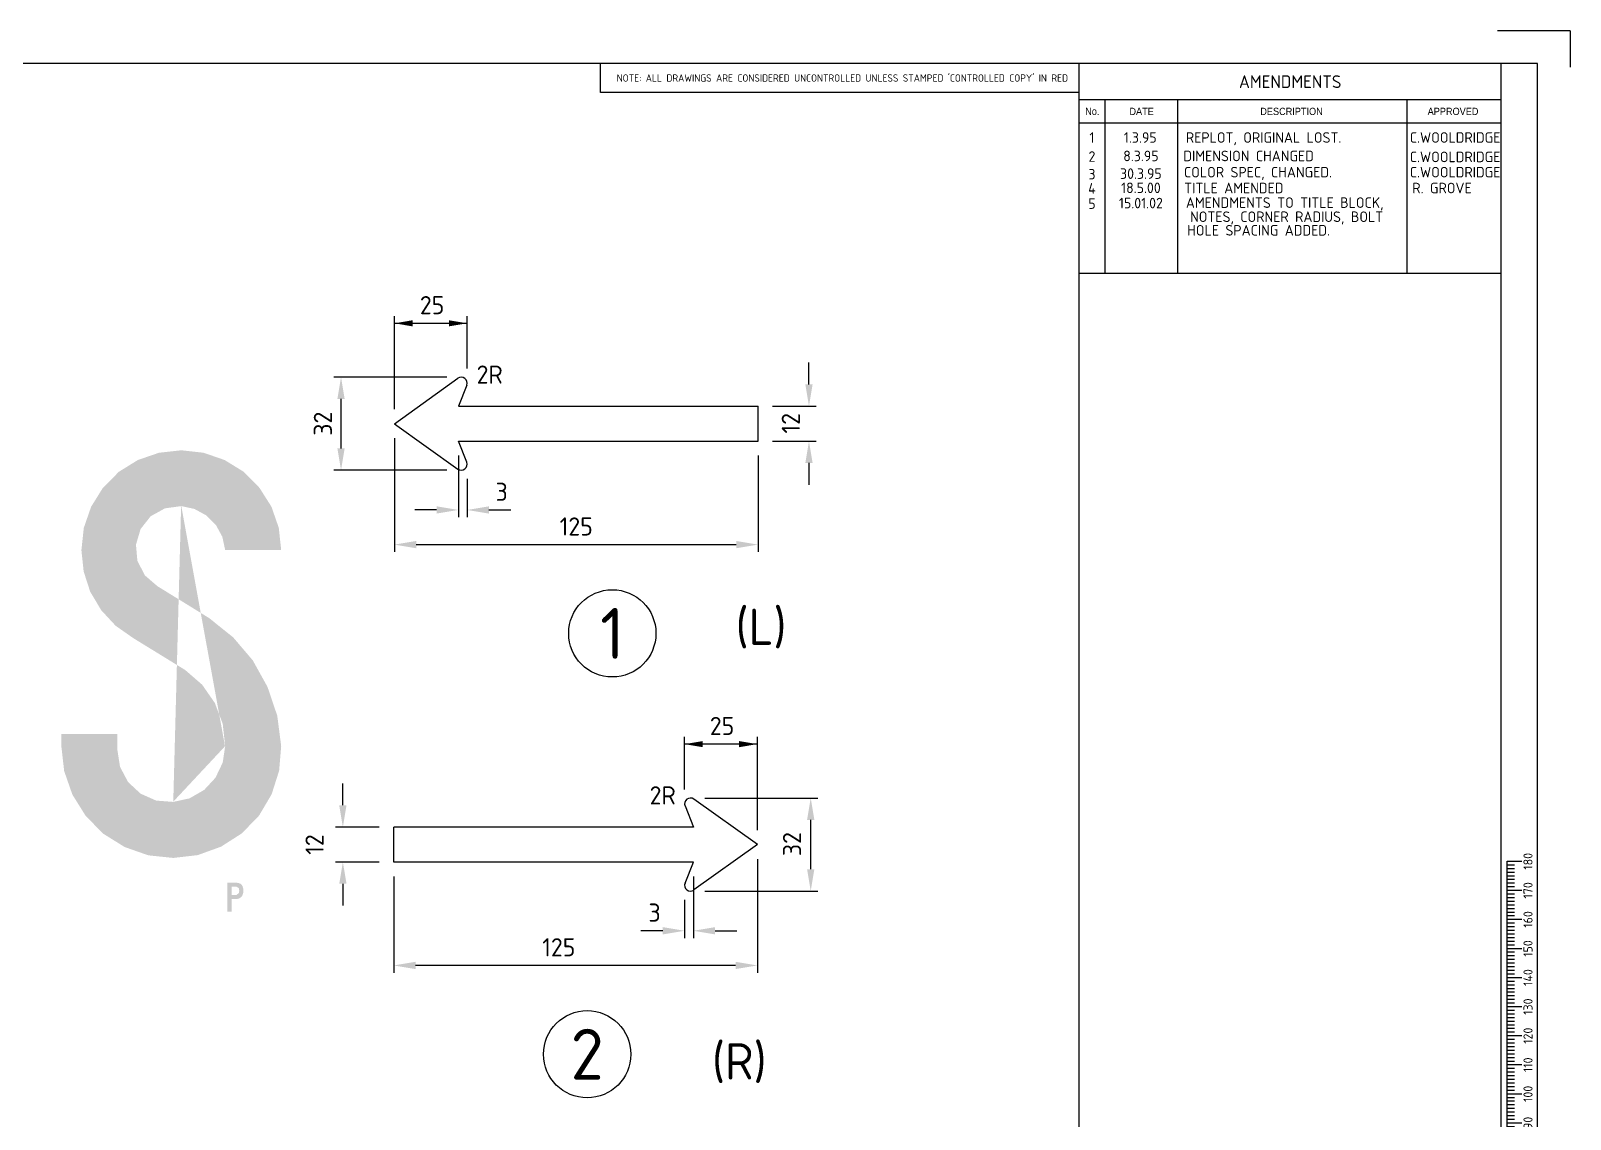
# Model space of a CAD drawing. Extents: x 0 to 1038, y -1303 to 297.
# Drawn here: x 208.3 to 420, y 147.2 to 297 of the extents above; entities that cross this region are included whole.
import ezdxf
from ezdxf.enums import TextEntityAlignment as Align

# ---------------------------------------------------------------- set-up
doc = ezdxf.new("R2010")
doc.units = 0
doc.linetypes.add('CENTERX2', pattern=[101.6, 63.5, -12.7, 12.7, -12.7])
doc.layers.get('0').update_dxf_attribs({"linetype": 'CONTINUOUS'})
for name, color, linetype in [('GREEN', 84, 'CONTINUOUS'), ('L18', 4, 'CONTINUOUS'), ('L25', 1, 'CONTINUOUS'), ('L35', 3, 'CONTINUOUS'), ('T25', 1, 'CONTINUOUS'), ('T35', 3, 'CONTINUOUS'), ('T50', 7, 'CONTINUOUS'), ('TBLK18', 4, 'CONTINUOUS'), ('TBLK25', 1, 'CONTINUOUS'), ('TBLK35', 3, 'CONTINUOUS'), ('TBLK50', 7, 'CONTINUOUS')]:
    doc.layers.add(name, color=color, linetype=linetype)
doc.styles.add('HELV', font='helv')
doc.styles.add('HELVL', font='helvl', dxfattribs={"width": 0.8})
doc.styles.add('ISO', font='iso3098b.shx')

# ---------------------------------------------------------------- blocks, each defined once
blk = doc.blocks.new('A3BBLK')
at = {"layer": 'TBLK25'}
for q in [(410, 297), (420, 292)]:
    blk.add_line((420, 297), q, dxfattribs=at)
at = {"layer": 'TBLK50'}
for p, q in [((415.5, 292.5), (13, 292.5)), ((352.5, 4.5), (352.5, 292.5)), ((415.5, 4.5), (415.5, 292.5))]:
    blk.add_line(p, q, dxfattribs=at)
blk = doc.blocks.new('A3_IN_VTBLK')
at = {"layer": 'TBLK35'}
for p, q in [((286.67, 288.5), (286.67, 292.5)), ((410.5, 57), (410.5, 292.5)), ((352.5, 288.5), (286.67, 288.5))]:
    blk.add_line(p, q, dxfattribs=at)
blk.add_blockref('A3BBLK', (0, 0))
at = {"color": 4, "style": 'ISO'}
for tag, p in [('MR_DIRECTORATE', (387.63, 68.74)), ('STREET_NAME', (387.63, 62.22)), ('SUBURB_&_POSTCODE', (387.63, 59.22))]:
    blk.add_attdef(tag, text='', height=1.5, dxfattribs=at).set_placement(p, align=Align.CENTER)
at = {"color": 1, "style": 'ISO'}
blk.add_attdef('MR_BRANCH', text='', height=2, dxfattribs=at).set_placement((387.63, 65.34), align=Align.CENTER)
for tag, p in [('FILE_NUMBER', (374.52, 53.49)), ('DESIGNED_/_DRAWN', (374.52, 48.49)), ('VERIFIED', (374.52, 43.49)), ('APPROVED', (374.52, 38.49))]:
    blk.add_attdef(tag, p, '', height=2, dxfattribs=at)
at = {"layer": 'T25', "style": 'ISO'}
blk.add_attdef('LOCAL_AUTHORITY', (370.48, 16.73), '', height=1.25, dxfattribs=at)
at = {"layer": 'TBLK18', "style": 'ISO'}
blk.add_text("NOTE: ALL DRAWINGS ARE CONSIDERED UNCONTROLLED UNLESS STAMPED 'CONTROLLED COPY' IN RED", height=1, dxfattribs=at).set_placement((319.92, 290), align=Align.CENTER)
at = {"layer": 'TBLK25', "style": 'ISO'}
for tag, p in [('ROAD_SECTION', (384.5, 29.16)), ('SLK', (384.5, 26.11)), ('CHAINAGE', (384.5, 19.21)), ('DRG_TYPE_03', (360.51, 11.5)), ('DRG_TYPE_02', (360.51, 8.36)), ('DRG_TYPE_01', (360.3, 5.42))]:
    blk.add_attdef(tag, text='', height=1.75, dxfattribs=at).set_placement(p, align=Align.CENTER)
at = {"layer": 'TBLK35', "style": 'ISO', "width": 0.9}
for tag, p in [('ROAD_PROJECT&NUMBER', (384.5, 32.23)), ('DRAWING_DESCRIPTION', (384.5, 22.29))]:
    blk.add_attdef(tag, text='', height=2.5, dxfattribs=at).set_placement(p, align=Align.CENTER)
at = {"layer": 'TBLK50', "style": 'ISO'}
blk.add_attdef('DRG_NUMBER', (372.72, 6.02), '', height=5, dxfattribs=at)
blk = doc.blocks.new('A25')
at = {"color": 1, "linetype": 'ByBlock'}
blk.add_solid([(2.5, 0.42), (2.5, -0.42), (0, 0)], dxfattribs=at)
blk = doc.blocks.new('SCA2_5_3')
at = {"layer": 'L18'}
for p, q in [((-4.15, 86), (-2.15, 86)), ((-4.15, 14), (-4.15, 86)), ((-4.15, 85.5), (-3.15, 85.5)), ((-4.15, 85), (-3.15, 85)), ((-4.15, 84.5), (-3.15, 84.5)), ((-4.15, 84), (-3.15, 84)), ((-4.15, 83.5), (-3.15, 83.5)), ((-4.15, 83), (-3.15, 83)), ((-4.15, 82.5), (-3.15, 82.5)), ((-4.15, 82), (-2.15, 82)), ((-4.15, 81.5), (-3.15, 81.5)), ((-4.15, 81), (-3.15, 81)), ((-4.15, 80.5), (-3.15, 80.5)), ((-4.15, 80), (-3.15, 80)), ((-4.15, 79.5), (-3.15, 79.5)), ((-4.15, 79), (-3.15, 79)), ((-4.15, 78.5), (-3.15, 78.5)), ((-4.15, 78), (-2.15, 78)), ((-4.15, 77.5), (-3.15, 77.5)), ((-4.15, 77), (-3.15, 77)), ((-4.15, 76.5), (-3.15, 76.5)), ((-4.15, 76), (-3.15, 76)), ((-4.15, 75.5), (-3.15, 75.5)), ((-4.15, 75), (-3.15, 75)), ((-4.15, 74.5), (-3.15, 74.5)), ((-4.15, 74), (-2.15, 74)), ((-4.15, 73.5), (-3.15, 73.5)), ((-4.15, 73), (-3.15, 73)), ((-4.15, 72.5), (-3.15, 72.5)), ((-4.15, 72), (-3.15, 72)), ((-4.15, 71.5), (-3.15, 71.5)), ((-4.15, 71), (-3.15, 71)), ((-4.15, 70.5), (-3.15, 70.5)), ((-4.15, 70), (-2.15, 70)), ((-4.15, 69.5), (-3.15, 69.5)), ((-4.15, 69), (-3.15, 69)), ((-4.15, 68.5), (-3.15, 68.5)), ((-4.15, 68), (-3.15, 68)), ((-4.15, 67.5), (-3.15, 67.5)), ((-4.15, 67), (-3.15, 67)), ((-4.15, 66.5), (-3.15, 66.5)), ((-4.15, 66), (-2.15, 66)), ((-4.15, 65.5), (-3.15, 65.5)), ((-4.15, 65), (-3.15, 65)), ((-4.15, 64.5), (-3.15, 64.5)), ((-4.15, 64), (-3.15, 64)), ((-4.15, 63.5), (-3.15, 63.5)), ((-4.15, 63), (-3.15, 63)), ((-4.15, 62.5), (-3.15, 62.5)), ((-4.15, 62), (-2.15, 62)), ((-4.15, 61.5), (-3.15, 61.5)), ((-4.15, 61), (-3.15, 61)), ((-4.15, 60.5), (-3.15, 60.5)), ((-4.15, 60), (-3.15, 60)), ((-4.15, 59.5), (-3.15, 59.5)), ((-4.15, 59), (-3.15, 59)), ((-4.15, 58.5), (-3.15, 58.5)), ((-4.15, 58), (-2.15, 58)), ((-4.15, 57.5), (-3.15, 57.5)), ((-4.15, 57), (-3.15, 57)), ((-4.15, 56.5), (-3.15, 56.5)), ((-4.15, 56), (-3.15, 56)), ((-4.15, 55.5), (-3.15, 55.5)), ((-4.15, 55), (-3.15, 55)), ((-4.15, 54.5), (-3.15, 54.5)), ((-4.15, 54), (-2.15, 54)), ((-4.15, 53.5), (-3.15, 53.5)), ((-4.15, 53), (-3.15, 53)), ((-4.15, 52.5), (-3.15, 52.5)), ((-4.15, 52), (-3.15, 52)), ((-4.15, 51.5), (-3.15, 51.5)), ((-4.15, 51), (-3.15, 51)), ((-4.15, 50.5), (-3.15, 50.5)), ((-4.15, 50), (-2.15, 50)), ((-4.15, 49.5), (-3.15, 49.5)), ((-4.15, 49), (-3.15, 49)), ((-4.15, 48.5), (-3.15, 48.5)), ((-4.15, 48), (-3.15, 48)), ((-4.15, 47.5), (-3.15, 47.5)), ((-4.15, 47), (-3.15, 47)), ((-4.15, 46.5), (-3.15, 46.5)), ((-4.15, 46), (-2.15, 46)), ((-4.15, 45.5), (-3.15, 45.5)), ((-4.15, 45), (-3.15, 45)), ((-4.15, 44.5), (-3.15, 44.5)), ((-4.15, 44), (-3.15, 44)), ((-4.15, 43.5), (-3.15, 43.5)), ((-4.15, 43), (-3.15, 43)), ((-4.15, 42.5), (-3.15, 42.5)), ((-4.15, 42), (-2.15, 42)), ((-4.15, 41.5), (-3.15, 41.5)), ((-4.15, 41), (-3.15, 41)), ((-4.15, 40.5), (-3.15, 40.5)), ((-4.15, 40), (-3.15, 40)), ((-4.15, 39.5), (-3.15, 39.5)), ((-4.15, 39), (-3.15, 39)), ((-4.15, 38.5), (-3.15, 38.5)), ((-4.15, 38), (-2.15, 38)), ((-4.15, 37.5), (-3.15, 37.5)), ((-4.15, 37), (-3.15, 37)), ((-4.15, 36.5), (-3.15, 36.5)), ((-4.15, 36), (-3.15, 36)), ((-4.15, 35.5), (-3.15, 35.5)), ((-4.15, 35), (-3.15, 35)), ((-4.15, 34.5), (-3.15, 34.5)), ((-4.15, 34), (-2.15, 34)), ((-4.15, 33.5), (-3.15, 33.5)), ((-4.15, 33), (-3.15, 33)), ((-4.15, 32.5), (-3.15, 32.5)), ((-4.15, 32), (-3.15, 32)), ((-4.15, 31.5), (-3.15, 31.5)), ((-4.15, 31), (-3.15, 31)), ((-4.15, 30.5), (-3.15, 30.5)), ((-4.15, 30), (-2.15, 30)), ((-4.15, 29.5), (-3.15, 29.5)), ((-4.15, 29), (-3.15, 29)), ((-4.15, 28.5), (-3.15, 28.5)), ((-4.15, 28), (-3.15, 28)), ((-4.15, 27.5), (-3.15, 27.5)), ((-4.15, 27), (-3.15, 27)), ((-4.15, 26.5), (-3.15, 26.5)), ((-4.15, 26), (-2.15, 26)), ((-4.15, 25.5), (-3.15, 25.5)), ((-4.15, 25), (-3.15, 25)), ((-4.15, 24.5), (-3.15, 24.5)), ((-4.15, 24), (-3.15, 24)), ((-4.15, 23.5), (-3.15, 23.5)), ((-4.15, 23), (-3.15, 23)), ((-4.15, 22.5), (-3.15, 22.5)), ((-4.15, 22), (-2.15, 22)), ((-4.15, 21.5), (-3.15, 21.5)), ((-4.15, 21), (-3.15, 21)), ((-4.15, 20.5), (-3.15, 20.5)), ((-4.15, 20), (-3.15, 20)), ((-4.15, 19.5), (-3.15, 19.5)), ((-4.15, 19), (-3.15, 19)), ((-4.15, 18.5), (-3.15, 18.5)), ((-4.15, 18), (-2.15, 18)), ((-4.15, 17.5), (-3.15, 17.5)), ((-4.15, 17), (-3.15, 17)), ((-4.15, 16.5), (-3.15, 16.5)), ((-4.15, 16), (-3.15, 16)), ((-4.15, 15.5), (-3.15, 15.5)), ((-4.15, 15), (-3.15, 15)), ((-4.15, 14.5), (-3.15, 14.5)), ((-4.15, 14), (-2.15, 14))]:
    blk.add_line(p, q, dxfattribs=at)
at = {"layer": 'L18', "style": 'ISO'}
for s, p in [('180', (-0.68, 85.98)), ('170', (-0.68, 81.98)), ('160', (-0.68, 77.98)), ('150', (-0.68, 73.98)), ('140', (-0.68, 69.98)), ('130', (-0.68, 65.98)), ('120', (-0.68, 61.98)), ('110', (-0.68, 57.98)), ('100', (-0.68, 53.98)), ('90', (-0.68, 49.98)), ('80', (-0.68, 45.98)), ('70', (-0.68, 41.98)), ('60', (-0.68, 37.98)), ('50', (-0.68, 33.98)), ('40', (-0.68, 29.98)), ('30', (-0.68, 25.98)), ('20', (-0.68, 21.98)), ('10mm', (-0.68, 17.98)), ('0', (-0.68, 14))]:
    blk.add_text(s, height=1.25, rotation=90, dxfattribs=at).set_placement(p, align=Align.CENTER)
at = {"layer": 'L18', "style": 'HELV', "width": 0.85}
blk.add_text('1:2.5', height=1.5, rotation=90, dxfattribs=at).set_placement((-1.99, 11.95), align=Align.RIGHT)

msp = doc.modelspace()

# ---------------------------------------------------------------- hatches: boundary and pattern name
at = {"layer": 'GREEN'}
h = msp.add_hatch(color=256, dxfattribs=at)
h.paths.add_polyline_path([(222.4, 213.43), (222.43, 213.43)], flags=17)
h.paths.add_polyline_path([(212.53, 200.23), (212.53, 198.58), (212.92, 195.15), (214.05, 191.9), (215.88, 188.97), (218.3, 186.52), (221.24, 184.69), (224.49, 183.55), (227.92, 183.19), (231.29, 183.58), (234.49, 184.74), (237.35, 186.57), (239.72, 189.02), (241.45, 191.96), (242.48, 195.2), (242.76, 198.58), (242.22, 202.76), (240.88, 206.72), (238.85, 210.38), (236.14, 213.56), (232.87, 216.18), (225.73, 220.59), (224.03, 222.06), (222.99, 224.05), (222.79, 226.29), (223.43, 228.45), (224.82, 230.21), (226.78, 231.29), (229.03, 231.6), (230.83, 231.21), (232.48, 230.31), (233.79, 228.99), (234.67, 227.37), (235.06, 225.54), (242.76, 225.54), (242.43, 228.61), (241.42, 231.52), (239.77, 234.12), (237.61, 236.32), (234.98, 237.94), (232.09, 238.94), (229.03, 239.28), (225.96, 238.94), (223.05, 237.94), (220.44, 236.32), (218.25, 234.12), (216.63, 231.52), (215.62, 228.61), (215.29, 225.54), (215.6, 222.6), (216.5, 219.82), (218.02, 217.27), (220, 215.13), (222.43, 213.43), (229.57, 209.04), (231.89, 207.03), (233.64, 204.51), (234.72, 201.65), (235.06, 198.58), (234.72, 196.31), (233.72, 194.22), (232.17, 192.55), (230.16, 191.39), (227.92, 190.9), (225.57, 191.08), (223.43, 192.03), (221.71, 193.63), (220.6, 195.72), (220.24, 198.04), (220.24, 200.23)])
h.paths.add_polyline_path([(225.7, 220.59), (225.73, 220.59)], flags=16)
edge = h.paths.add_edge_path(flags=16)
edge.add_line((227.92, 190.9), (227.89, 190.9))
edge.add_line((235.06, 198.58), (235.03, 198.58))
edge.add_line((229.03, 231.6), (229, 231.6))
h = msp.add_hatch(color=256, dxfattribs=at)
h.paths.add_polyline_path([(222.4, 213.43), (222.43, 213.43)], flags=17)
h.paths.add_polyline_path([(212.53, 200.23), (212.53, 198.58), (212.92, 195.15), (214.05, 191.9), (215.88, 188.97), (218.3, 186.52), (221.24, 184.69), (224.49, 183.55), (227.92, 183.19), (231.29, 183.58), (234.49, 184.74), (237.35, 186.57), (239.72, 189.02), (241.45, 191.96), (242.48, 195.2), (242.76, 198.58), (242.22, 202.76), (240.88, 206.72), (238.85, 210.38), (236.14, 213.56), (232.87, 216.18), (225.73, 220.59), (224.03, 222.06), (222.99, 224.05), (222.79, 226.29), (223.43, 228.45), (224.82, 230.21), (226.78, 231.29), (229.03, 231.6), (230.83, 231.21), (232.48, 230.31), (233.79, 228.99), (234.67, 227.37), (235.06, 225.54), (242.76, 225.54), (242.43, 228.61), (241.42, 231.52), (239.77, 234.12), (237.61, 236.32), (234.98, 237.94), (232.09, 238.94), (229.03, 239.28), (225.96, 238.94), (223.05, 237.94), (220.44, 236.32), (218.25, 234.12), (216.63, 231.52), (215.62, 228.61), (215.29, 225.54), (215.6, 222.6), (216.5, 219.82), (218.02, 217.27), (220, 215.13), (222.43, 213.43), (229.57, 209.04), (231.89, 207.03), (233.64, 204.51), (234.72, 201.65), (235.06, 198.58), (234.72, 196.31), (233.72, 194.22), (232.17, 192.55), (230.16, 191.39), (227.92, 190.9), (225.57, 191.08), (223.43, 192.03), (221.71, 193.63), (220.6, 195.72), (220.24, 198.04), (220.24, 200.23)])
h.paths.add_polyline_path([(225.7, 220.59), (225.73, 220.59)], flags=16)
edge = h.paths.add_edge_path(flags=16)
edge.add_line((227.92, 190.9), (227.89, 190.9))
edge.add_line((235.06, 198.58), (235.03, 198.58))
edge.add_line((229.03, 231.6), (229, 231.6))
at = {"layer": 'TBLK25', "linetype": 'CENTERX2'}
h = msp.add_hatch(color=256, dxfattribs=at)
h.paths.add_polyline_path([(236.62, 179.23), (236.55, 179.23)], flags=0)
edge = h.paths.add_edge_path(flags=16)
edge.add_line((235.93, 178.1), (235.93, 179.23))
edge.add_line((235.93, 179.23), (236.62, 179.23))
edge.add_line((236.93, 179.04), (236.62, 179.23))
edge.add_line((236.93, 179.04), (236.99, 178.66))
edge.add_line((236.99, 178.66), (236.93, 178.35))
edge.add_line((236.93, 178.35), (236.62, 178.1))
edge.add_line((236.62, 178.1), (235.93, 178.1))
h.paths.add_polyline_path([(236.55, 179.79), (236.62, 179.79)], flags=16)
edge = h.paths.add_edge_path()
edge.add_line((235.93, 175.78), (235.36, 175.78))
edge.add_line((235.36, 175.78), (235.36, 179.79))
edge.add_line((235.36, 179.79), (236.62, 179.79))
edge.add_line((236.93, 179.73), (236.62, 179.79))
edge.add_line((236.93, 179.73), (237.24, 179.6))
edge.add_line((237.24, 179.6), (237.43, 179.35))
edge.add_line((237.43, 179.35), (237.56, 178.91))
edge.add_line((237.56, 178.91), (237.56, 178.47))
edge.add_line((237.56, 178.47), (237.43, 178.03))
edge.add_line((237.43, 178.03), (237.24, 177.78))
edge.add_line((237.24, 177.78), (236.93, 177.59))
edge.add_line((236.93, 177.59), (236.62, 177.53))
edge.add_line((236.62, 177.53), (235.93, 177.53))
edge.add_line((235.93, 177.53), (235.93, 175.78))

# ---------------------------------------------------------------- linework, layer by layer
at = {"layer": 'L35'}
for p, q in [((258.33, 242.94), (267.06, 249.19)), ((268.27, 248.24), (267.13, 245.34)), ((267.13, 245.34), (308.33, 245.34)), ((308.33, 240.54), (308.33, 245.34)), ((258.33, 242.94), (267.06, 236.69)), ((267.13, 240.54), (308.33, 240.54)), ((268.27, 237.63), (267.13, 240.54)), ((308.23, 185.03), (299.5, 191.29)), ((298.29, 190.34), (299.43, 187.43)), ((299.43, 187.43), (258.23, 187.43)), ((258.23, 182.63), (258.23, 187.43)), ((308.23, 185.03), (299.5, 178.78)), ((299.43, 182.63), (258.23, 182.63)), ((298.29, 179.73), (299.43, 182.63))]:
    msp.add_line(p, q, dxfattribs=at)
for centre in [(288.29, 214.09), (284.83, 156.18)]:
    msp.add_circle(centre, 6, dxfattribs=at)
for centre, start, end in [((267.53, 248.54), 338.5117, 125.5884), ((267.53, 237.34), 234.4116, 21.4883), ((299.03, 190.63), 54.4116, 201.4883), ((299.03, 179.43), 158.5117, 305.5884)]:
    msp.add_arc(centre, 0.8, start, end, dxfattribs=at)
at = {"layer": 'T25'}
for p, q in [((258.33, 244.94), (258.33, 257.75)), ((258.33, 256.75), (268.33, 256.75)), ((268.33, 250.54), (268.33, 257.75)), ((315.33, 248.34), (315.33, 251.34)), ((265.53, 249.34), (249.99, 249.34)), ((250.99, 239.54), (250.99, 246.34)), ((310.33, 245.34), (316.33, 245.34)), ((258.33, 240.94), (258.33, 225.3)), ((310.33, 240.54), (316.33, 240.54)), ((267.13, 238.54), (267.13, 230.07)), ((308.33, 238.54), (308.33, 225.3)), ((315.33, 237.54), (315.33, 234.54)), ((265.53, 236.54), (249.99, 236.54)), ((268.33, 235.34), (268.33, 230.07)), ((264.13, 231.07), (261.13, 231.07)), ((271.33, 231.07), (274.33, 231.07)), ((261.33, 226.3), (305.33, 226.3)), ((298.23, 192.63), (298.23, 199.85)), ((308.23, 187.03), (308.23, 199.85)), ((308.23, 198.85), (298.23, 198.85)), ((251.24, 190.43), (251.24, 193.43)), ((301.03, 191.43), (316.57, 191.43)), ((315.57, 181.63), (315.57, 188.43)), ((256.23, 187.43), (250.24, 187.43)), ((256.23, 182.63), (250.24, 182.63)), ((308.23, 183.03), (308.23, 167.4)), ((258.23, 180.63), (258.23, 167.4)), ((299.43, 180.63), (299.43, 172.17)), ((251.24, 179.63), (251.24, 176.63)), ((301.03, 178.63), (316.57, 178.63)), ((298.23, 177.43), (298.23, 172.17)), ((295.23, 173.17), (292.23, 173.17)), ((302.43, 173.17), (305.43, 173.17)), ((305.23, 168.4), (261.23, 168.4))]:
    msp.add_line(p, q, dxfattribs=at)
for points in [[(250.49, 246.34), (251.49, 246.34), (250.99, 249.34)], [(314.83, 248.34), (315.83, 248.34), (315.33, 245.34)], [(250.49, 239.54), (251.49, 239.54), (250.99, 236.54)], [(314.83, 237.54), (315.83, 237.54), (315.33, 240.54)], [(264.13, 231.57), (264.13, 230.57), (267.13, 231.07)], [(271.33, 231.57), (271.33, 230.57), (268.33, 231.07)], [(261.33, 226.8), (261.33, 225.8), (258.33, 226.3)], [(305.33, 226.8), (305.33, 225.8), (308.33, 226.3)], [(316.07, 188.43), (315.07, 188.43), (315.57, 191.43)], [(251.74, 190.43), (250.74, 190.43), (251.24, 187.43)], [(251.74, 179.63), (250.74, 179.63), (251.24, 182.63)], [(316.07, 181.63), (315.07, 181.63), (315.57, 178.63)], [(295.23, 173.67), (295.23, 172.67), (298.23, 173.17)], [(302.43, 173.67), (302.43, 172.67), (299.43, 173.17)], [(261.23, 168.9), (261.23, 167.9), (258.23, 168.4)], [(305.23, 168.9), (305.23, 167.9), (308.23, 168.4)]]:
    msp.add_solid(points, dxfattribs=at)
at = {"layer": 'TBLK25'}
for p, q in [((410.5, 287.5), (352.5, 287.5)), ((356.07, 263.6), (356.07, 287.5)), ((366.07, 263.6), (366.07, 287.5)), ((397.59, 263.6), (397.59, 287.5)), ((410.5, 284.3), (352.5, 284.3)), ((410.5, 263.6), (352.5, 263.6))]:
    msp.add_line(p, q, dxfattribs=at)

# ---------------------------------------------------------------- block references
at = {"layer": 'L25'}
msp.add_blockref('A3_IN_VTBLK', (0, 0), dxfattribs=at)
at = {"layer": 'L25', "linetype": 'CENTERX2'}
msp.add_blockref('SCA2_5_3', (415.5, 96.75), dxfattribs=at)
at = {"layer": 'T25'}
msp.add_blockref('A25', (258.33, 256.75), dxfattribs=at)
at = {"layer": 'T25', "rotation": 180}
msp.add_blockref('A25', (268.33, 256.75), dxfattribs=at)
at = {"layer": 'T25', "xscale": -1, "rotation": 180}
msp.add_blockref('A25', (298.23, 198.85), dxfattribs=at)
at = {"layer": 'T25', "xscale": -1}
msp.add_blockref('A25', (308.23, 198.85), dxfattribs=at)

# ---------------------------------------------------------------- texts
at = {"layer": 'T25', "color": 3, "style": 'ISO'}
for s, p in [('1', (354.24, 281.59)), ('1.3.95', (360.88, 281.59)), ('REPLOT, ORIGINAL LOST.', (377.84, 281.59)), ('C.WOOLDRIDGE', (404.17, 281.59)), ('2', (354.24, 278.97)), ('8.3.95', (360.97, 279.05)), ('DIMENSION CHANGED', (375.78, 279.05)), ('C.WOOLDRIDGE', (404.17, 278.92)), ('3', (354.24, 276.54)), ('30.3.95', (360.97, 276.62)), ('COLOR SPEC, CHANGED.', (377.07, 276.82)), ('C.WOOLDRIDGE', (404.17, 276.82)), ('4', (354.24, 274.59)), ('18.5.00', (360.97, 274.67)), ('TITLE AMENDED', (373.75, 274.64)), ('R. GROVE', (402.37, 274.64)), ('5', (354.24, 272.49)), ('15.01.02', (360.97, 272.57)), ('AMENDMENTS TO TITLE BLOCK,', (380.74, 272.63)), ('NOTES, CORNER RADIUS, BOLT ', (381.45, 270.69)), ('HOLE SPACING ADDED.', (377.15, 268.82))]:
    msp.add_text(s, height=1.45, dxfattribs=at).set_placement(p, align=Align.CENTER)
for s, p in [('25', (263.51, 259.25)), ('3', (273.08, 233.57)), ('125', (283.33, 228.8)), ('25', (303.38, 201.35)), ('3', (294.1, 175.67)), ('125', (280.93, 170.9))]:
    msp.add_text(s, height=2.5, dxfattribs=at).set_placement(p, align=Align.MIDDLE_CENTER)
for s, p in [('32', (248.49, 242.94)), ('12', (312.83, 243)), ('12', (247.35, 185.03)), ('32', (313, 185.1))]:
    msp.add_text(s, height=2.5, rotation=90, dxfattribs=at).set_placement(p, align=Align.MIDDLE_CENTER)
at = {"layer": 'T35', "style": 'ISO'}
for p in [(269.63, 248.45), (293.42, 190.55)]:
    msp.add_text('2R', height=2.5, dxfattribs=at).set_placement(p)
at = {"layer": 'T50', "style": 'ISO'}
for s, height, p in [('(L)', 5, (308.74, 215.02)), ('1', 7, (288.29, 214.09)), ('2', 7, (284.83, 156.18)), ('(R)', 5, (305.75, 155.22))]:
    msp.add_text(s, height=height, dxfattribs=at).set_placement(p, align=Align.MIDDLE)
at = {"layer": 'TBLK18', "style": 'HELVL', "width": 0.9}
for s, p in [('No.', (354.29, 285.41)), ('DATE', (361.07, 285.41)), ('DESCRIPTION', (381.68, 285.41)), ('APPROVED', (403.89, 285.41))]:
    msp.add_text(s, height=1, dxfattribs=at).set_placement(p, align=Align.CENTER)
at = {"layer": 'TBLK25', "style": 'ISO'}
msp.add_text('AMENDMENTS', height=1.75, dxfattribs=at).set_placement((381.5, 289.12), align=Align.CENTER)

doc.saveas('drawing.dxf')
